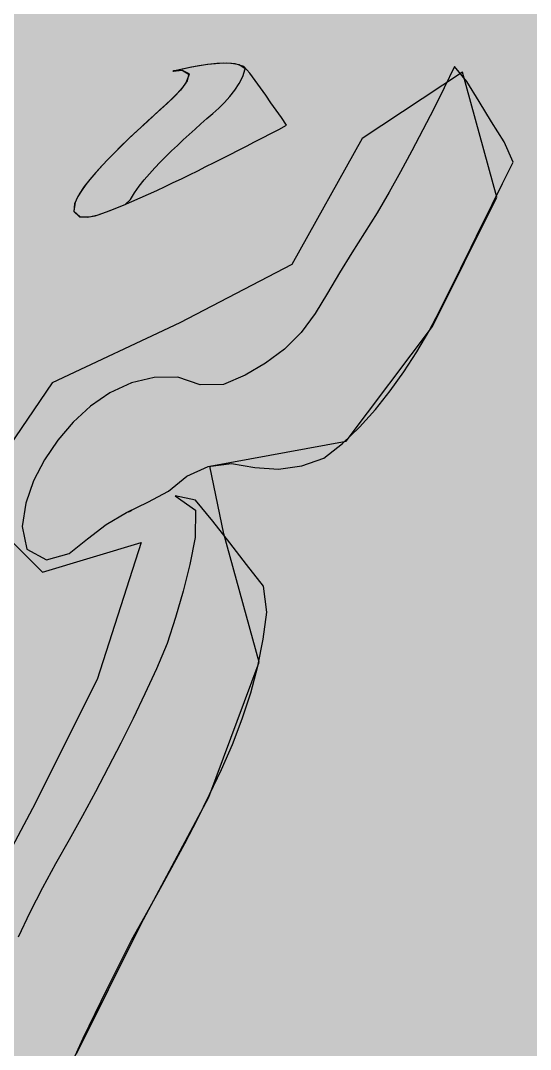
# Model space of a CAD drawing. Extents: x 0 to 1501, y 0 to 1722.
# Drawn here: x 94.07 to 97.58, y 1704.64 to 1711.73 of the extents above; entities that cross this region are included whole.
import ezdxf

# ---------------------------------------------------------------- set-up
doc = ezdxf.new("R2010")
doc.units = 0

msp = doc.modelspace()

# ---------------------------------------------------------------- hatches: boundary and pattern name
at = {"true_color": 0xf8f9fa}
msp.add_hatch(color=256, dxfattribs=at).paths.add_polyline_path([(0, 1722), (1280, 1722), (1280, 1002), (0, 1002)], flags=0)
at = {"true_color": 0xffffff}
for points in [[(0, 1722), (1280, 1722), (1280, 1656), (0, 1656)], [(94.8325, 1708.356), (94.8317, 1708.3556), (94.831, 1708.3552), (94.8302, 1708.3548), (94.8294, 1708.3544), (94.8287, 1708.354), (94.8279, 1708.3537), (94.8271, 1708.3533), (94.8264, 1708.3529), (94.8256, 1708.3525), (94.8248, 1708.3521), (94.8241, 1708.3517), (94.8233, 1708.3513), (94.8225, 1708.3509), (94.8218, 1708.3505), (94.821, 1708.3501), (94.8202, 1708.3497), (94.8195, 1708.3494), (94.8187, 1708.349), (94.8179, 1708.3486), (94.8172, 1708.3482), (94.8164, 1708.3478), (94.8156, 1708.3474), (94.8149, 1708.347), (94.8141, 1708.3466), (94.8134, 1708.3462), (94.8126, 1708.3458), (94.8118, 1708.3454), (94.8111, 1708.3451), (94.8103, 1708.3447), (94.8095, 1708.3443), (94.8088, 1708.3439), (94.808, 1708.3435), (94.8088, 1708.3438), (94.8096, 1708.3441), (94.8104, 1708.3445), (94.8112, 1708.3448), (94.812, 1708.3452), (94.8127, 1708.3455), (94.8135, 1708.3459), (94.8143, 1708.3463), (94.8151, 1708.3467), (94.8159, 1708.347), (94.8166, 1708.3474), (94.8174, 1708.3478), (94.8182, 1708.3482), (94.8189, 1708.3486), (94.8197, 1708.349), (94.8204, 1708.3494), (94.8212, 1708.3498), (94.822, 1708.3502), (94.8227, 1708.3506), (94.8235, 1708.351), (94.8242, 1708.3514), (94.825, 1708.3518), (94.8258, 1708.3522), (94.8265, 1708.3526), (94.8273, 1708.353), (94.828, 1708.3534), (94.8288, 1708.3539), (94.8295, 1708.3543), (94.8303, 1708.3547), (94.831, 1708.3551), (94.8318, 1708.3556), (94.8325, 1708.356)]]:
    msp.add_hatch(color=256, dxfattribs=at).paths.add_polyline_path(points, flags=0)
at = {"true_color": 0x232323}
for points in [[(95.9, 1711.009), (95.8639, 1711.0602), (95.8278, 1711.1114), (95.7917, 1711.1627), (95.7556, 1711.2139), (95.7196, 1711.2651), (95.6835, 1711.3163), (95.6474, 1711.3675), (95.6041, 1711.4125), (95.5446, 1711.4307), (95.4822, 1711.4347), (95.4196, 1711.4323), (95.3572, 1711.4259), (95.2953, 1711.4167), (95.2336, 1711.4054), (95.1724, 1711.3924), (95.118, 1711.3813), (95.1802, 1711.3876), (95.2284, 1711.3573), (95.2061, 1711.2999), (95.1676, 1711.2505), (95.1251, 1711.2046), (95.0801, 1711.1609), (95.0339, 1711.1186), (94.9873, 1711.0767), (94.9407, 1711.0348), (94.8943, 1710.9927), (94.8485, 1710.95), (94.8031, 1710.9068), (94.7582, 1710.8631), (94.714, 1710.8187), (94.6703, 1710.7738), (94.6271, 1710.7284), (94.5848, 1710.6821), (94.5442, 1710.6345), (94.5057, 1710.585), (94.4708, 1710.5331), (94.4426, 1710.4772), (94.4336, 1710.416), (94.4772, 1710.3765), (94.5395, 1710.3765), (94.6005, 1710.3906), (94.6597, 1710.4112), (94.7181, 1710.4337), (94.7761, 1710.4574), (94.8338, 1710.482), (94.8912, 1710.5072), (94.9483, 1710.5329), (95.0052, 1710.5592), (95.0619, 1710.5857), (95.1185, 1710.6126), (95.175, 1710.6398), (95.2313, 1710.6672), (95.2875, 1710.6949), (95.3437, 1710.7227), (95.3997, 1710.7507), (95.4557, 1710.7789), (95.5116, 1710.8072), (95.5674, 1710.8356), (95.6231, 1710.8642), (95.6789, 1710.8929), (95.7345, 1710.9217), (95.7901, 1710.9506), (95.8456, 1710.9797), (95.9, 1711.009)], [(95.3925, 1711.089), (95.4331, 1711.1261), (95.4721, 1711.1648), (95.509, 1711.2055), (95.5431, 1711.2486), (95.5734, 1711.2944), (95.5979, 1711.3436), (95.6138, 1711.3961), (95.5733, 1711.4251), (95.519, 1711.4334), (95.4641, 1711.4345), (95.4092, 1711.4315), (95.3546, 1711.4256), (95.3002, 1711.4175), (95.2461, 1711.4078), (95.1922, 1711.3967), (95.1385, 1711.3854), (95.1791, 1711.3876), (95.226, 1711.3653), (95.214, 1711.3133), (95.1822, 1711.2686), (95.1461, 1711.2271), (95.1077, 1711.1878), (95.0678, 1711.15), (95.0272, 1711.1129), (94.9863, 1711.0762), (94.9454, 1711.0395), (94.9047, 1711.0025), (94.8643, 1710.9652), (94.8243, 1710.9275), (94.7848, 1710.8893), (94.7457, 1710.8507), (94.7069, 1710.8117), (94.6687, 1710.7723), (94.6308, 1710.7324), (94.5936, 1710.6919), (94.5575, 1710.6505), (94.5229, 1710.6078), (94.4904, 1710.5635), (94.4613, 1710.5169), (94.4387, 1710.4669), (94.4336, 1710.4129), (94.4719, 1710.3773), (94.5265, 1710.3746), (94.5804, 1710.385), (94.6327, 1710.4017), (94.6843, 1710.4208), (94.7355, 1710.4408), (94.7863, 1710.4617), (94.8245, 1710.4963), (94.8527, 1710.5434), (94.8845, 1710.5883), (94.9185, 1710.6314), (94.9543, 1710.6732), (94.9913, 1710.7138), (95.0292, 1710.7536), (95.068, 1710.7926), (95.1073, 1710.831), (95.1471, 1710.8689), (95.1873, 1710.9064), (95.2279, 1710.9435), (95.2687, 1710.9803), (95.3097, 1711.0168), (95.351, 1711.0532), (95.3925, 1711.089)], [(95.1325, 1711.3835), (95.132, 1711.3834), (95.1314, 1711.3833), (95.1309, 1711.3832), (95.1303, 1711.3832), (95.1298, 1711.3831), (95.1292, 1711.383), (95.1287, 1711.3829), (95.1281, 1711.3828), (95.1276, 1711.3827), (95.127, 1711.3827), (95.1265, 1711.3826), (95.1259, 1711.3825), (95.1254, 1711.3824), (95.1248, 1711.3823), (95.1243, 1711.3822), (95.1237, 1711.3822), (95.1232, 1711.3821), (95.1226, 1711.382), (95.1221, 1711.3819), (95.1215, 1711.3818), (95.121, 1711.3817), (95.1204, 1711.3816), (95.1199, 1711.3815), (95.1194, 1711.3814), (95.1188, 1711.3813), (95.1183, 1711.3811), (95.1177, 1711.381), (95.1172, 1711.3809), (95.1166, 1711.3808), (95.1161, 1711.3807), (95.1155, 1711.3806), (95.115, 1711.3805), (95.1155, 1711.3806), (95.1161, 1711.3807), (95.1166, 1711.3808), (95.1172, 1711.3809), (95.1177, 1711.381), (95.1183, 1711.3811), (95.1188, 1711.3812), (95.1194, 1711.3812), (95.1199, 1711.3813), (95.1205, 1711.3814), (95.121, 1711.3815), (95.1216, 1711.3816), (95.1221, 1711.3817), (95.1227, 1711.3818), (95.1232, 1711.3819), (95.1237, 1711.382), (95.1243, 1711.3821), (95.1248, 1711.3822), (95.1254, 1711.3823), (95.1259, 1711.3824), (95.1265, 1711.3825), (95.127, 1711.3826), (95.1276, 1711.3827), (95.1281, 1711.3828), (95.1287, 1711.3828), (95.1292, 1711.3829), (95.1298, 1711.383), (95.1303, 1711.3831), (95.1309, 1711.3832), (95.1314, 1711.3833), (95.132, 1711.3834), (95.1325, 1711.3835)]]:
    msp.add_hatch(color=256, dxfattribs=at).paths.add_polyline_path(points, flags=0)
at = {"true_color": 0xa8a9ab}
msp.add_hatch(color=256, dxfattribs=at).paths.add_polyline_path([(102.525, 1668.006), (101.8316, 1668.4875), (100.9954, 1669.0269), (100.1654, 1669.5758), (99.3269, 1670.111), (98.3966, 1670.4035), (97.5153, 1670.194), (96.6496, 1670.6823), (95.8869, 1671.3203), (96.1765, 1671.6041), (96.6439, 1671.8292), (96.0403, 1672.6193), (95.3755, 1673.3595), (94.702, 1674.0918), (94.1028, 1674.8857), (93.5932, 1675.7168), (93.1817, 1676.6224), (92.9474, 1677.5828), (93.6149, 1678.2309), (94.5271, 1677.8775), (95.5008, 1677.6891), (96.3339, 1678.1235), (96.3848, 1679.0995), (96.0008, 1680.0124), (95.3735, 1680.7812), (94.4999, 1681.2164), (93.6181, 1680.808), (92.6438, 1680.8755), (92.0425, 1681.6252), (91.7746, 1682.5815), (91.7389, 1683.5735), (91.8853, 1684.5478), (91.9267, 1685.5187), (91.871, 1686.5123), (91.7987, 1687.5047), (91.6739, 1688.4916), (91.4256, 1689.4532), (90.747, 1690.1053), (89.8964, 1689.632), (89.1855, 1690.074), (89.1072, 1691.0569), (89.401, 1691.9872), (90.3229, 1691.935), (91.2193, 1692.0093), (91.6678, 1692.8803), (91.7877, 1693.8673), (91.805, 1694.8619), (91.7468, 1695.855), (92.183, 1696.3715), (92.1668, 1697.282), (92.1771, 1698.2752), (92.4523, 1699.2279), (92.8962, 1700.0855), (93.7602, 1700.4598), (94.7396, 1700.3645), (95.4441, 1701.0371), (95.7076, 1701.9819), (95.4287, 1702.9152), (94.5914, 1703.3711), (94.1305, 1703.6717), (94.4515, 1704.6107), (94.8942, 1705.5015), (95.3633, 1706.3789), (95.7102, 1707.3087), (95.4669, 1708.1932), (95.3705, 1708.6603), (96.309, 1708.8308), (96.9046, 1709.6226), (97.348, 1710.5133), (97.111, 1711.3732), (96.4194, 1710.9164), (95.9349, 1710.0483), (95.1634, 1709.647), (94.2842, 1709.233), (93.7274, 1708.4179), (94.2172, 1707.9284), (94.8975, 1708.1349), (94.595, 1707.1893), (94.1482, 1706.3007), (93.6802, 1705.4228), (93.5233, 1704.8196), (93.1678, 1703.939), (93.4442, 1703.054), (94.3963, 1703.1531), (94.8183, 1702.397), (94.5567, 1701.4522), (93.6953, 1701.0653), (92.7174, 1701.1557), (91.9679, 1700.5203), (91.4887, 1699.6527), (91.2314, 1698.6929), (91.1648, 1697.7023), (91.265, 1696.7127), (91.3915, 1695.9863), (91.4122, 1695.0035), (91.4391, 1694.0089), (91.3321, 1693.0218), (90.7495, 1692.3115), (89.8313, 1692.6536), (89.0275, 1692.155), (88.81, 1691.1901), (88.8299, 1690.1965), (89.2481, 1689.3073), (90.1247, 1689.1971), (90.9592, 1689.5628), (91.2892, 1688.6373), (91.4174, 1687.6507), (91.5051, 1686.6596), (91.5493, 1685.6656), (91.7951, 1684.8022), (91.3892, 1683.9992), (91.3737, 1683.0087), (91.5636, 1682.0331), (91.917, 1681.105), (92.6403, 1680.4532), (93.6086, 1680.287), (94.4797, 1680.7147), (95.3214, 1680.3313), (95.8391, 1679.4881), (95.9704, 1678.5175), (95.1645, 1678.1264), (94.2209, 1678.432), (93.275, 1678.6595), (92.5977, 1677.9971), (92.6924, 1677.0205), (93.0792, 1676.1043), (93.6401, 1675.3283), (94.0163, 1674.5563), (94.669, 1673.806), (95.3282, 1673.0607), (95.9766, 1672.3058), (96.1733, 1671.8482), (95.2391, 1671.9487), (95.7746, 1671.1595), (96.5739, 1670.5684), (97.437, 1670.0745), (98.3865, 1669.8473), (99.2294, 1669.9558), (100.0475, 1669.3894), (100.8896, 1668.8594), (101.7382, 1668.3398), (102.2006, 1667.6019), (103.0922, 1667.1855), (104.0649, 1667.0111), (105.0548, 1666.9786), (105.2, 1666.8423), (104.2136, 1666.9042), (105.1426, 1666.6305), (106.1286, 1666.4974), (106.0231, 1666.5263), (105.0451, 1666.7089), (105.2892, 1666.7493), (105.9214, 1666.8748), (104.9556, 1667.1047), (103.9633, 1667.1553), (102.9943, 1667.3112), (102.5251, 1668.0062)], flags=0)
at = {"true_color": 0x9fa2a3}
for points in [[(95.6145, 1709.2865), (95.4652, 1709.2221), (95.3045, 1709.22), (95.1502, 1709.2719), (94.9882, 1709.2707), (94.83, 1709.2328), (94.6819, 1709.1656), (94.5477, 1709.0735), (94.4287, 1708.9624), (94.3237, 1708.8379), (94.2317, 1708.7036), (94.1566, 1708.5591), (94.1023, 1708.4057), (94.0771, 1708.2451), (94.1089, 1708.0874), (94.2456, 1708.0151), (94.4018, 1708.0575), (94.5283, 1708.1585), (94.6572, 1708.258), (94.7971, 1708.3412), (94.9443, 1708.4108), (95.0858, 1708.4867), (95.2114, 1708.5899), (95.359, 1708.6574), (95.52, 1708.6775), (95.6806, 1708.6515), (95.8428, 1708.6399), (96.0041, 1708.6612), (96.1573, 1708.7155), (96.2854, 1708.8155), (96.4025, 1708.9287), (96.5113, 1709.0499), (96.6127, 1709.1774), (96.7074, 1709.31), (96.796, 1709.4467), (96.8787, 1709.587), (96.9553, 1709.7308), (97.0271, 1709.8771), (97.0992, 1710.0232), (97.1714, 1710.1692), (97.2436, 1710.3153), (97.3158, 1710.4614), (97.3879, 1710.6074), (97.4601, 1710.7535), (97.3982, 1710.8932), (97.3125, 1711.0318), (97.2269, 1711.1703), (97.1412, 1711.3089), (97.0575, 1711.4125), (96.9864, 1711.2658), (96.9136, 1711.1201), (96.8392, 1710.9752), (96.7631, 1710.8311), (96.6852, 1710.688), (96.6053, 1710.546), (96.5228, 1710.4055), (96.4373, 1710.2668), (96.349, 1710.1299), (96.2635, 1709.9913), (96.1806, 1709.851), (96.0964, 1709.7115), (96.001, 1709.5796), (95.8855, 1709.465), (95.7537, 1709.3694), (95.6145, 1709.2865)], [(93.547, 1703.991), (93.5235, 1703.8035), (93.5286, 1703.6147), (93.575, 1703.432), (93.6849, 1703.2803), (93.8551, 1703.2026), (94.0435, 1703.1976), (94.0799, 1703.2775), (94.0935, 1703.466), (94.1228, 1703.6528), (94.1633, 1703.8376), (94.2136, 1704.0199), (94.2733, 1704.1993), (94.343, 1704.3751), (94.4192, 1704.5482), (94.4987, 1704.7198), (94.5802, 1704.8904), (94.6633, 1705.0604), (94.7476, 1705.2296), (94.8331, 1705.3984), (94.9257, 1705.5632), (95.0181, 1705.7282), (95.1088, 1705.8942), (95.1978, 1706.0611), (95.2847, 1706.229), (95.3691, 1706.3983), (95.4501, 1706.5692), (95.5262, 1706.7423), (95.5945, 1706.9187), (95.6526, 1707.0986), (95.7005, 1707.2816), (95.7376, 1707.467), (95.7626, 1707.6544), (95.7409, 1707.8329), (95.6244, 1707.9818), (95.5079, 1708.1308), (95.3919, 1708.2802), (95.2718, 1708.4259), (95.1313, 1708.456), (95.2725, 1708.3568), (95.2688, 1708.1686), (95.2339, 1707.9827), (95.1878, 1707.7993), (95.135, 1707.6177), (95.0773, 1707.4376), (95.0038, 1707.2635), (94.9239, 1707.092), (94.8416, 1706.9218), (94.7572, 1706.7525), (94.6709, 1706.5842), (94.5828, 1706.4169), (94.4929, 1706.2505), (94.4014, 1706.085), (94.3082, 1705.9204), (94.217, 1705.7547), (94.1312, 1705.5862), (94.0503, 1705.4152), (93.9738, 1705.2423), (93.9016, 1705.0675), (93.8332, 1704.8911), (93.7685, 1704.7134), (93.7073, 1704.5345), (93.6497, 1704.3543), (93.5958, 1704.1731), (93.547, 1703.991)]]:
    msp.add_hatch(color=256, dxfattribs=at).paths.add_polyline_path(points, flags=0)

# ---------------------------------------------------------------- linework, layer by layer
at = {"true_color": 0x232323}
for points in [[(95.9, 1711.009), (95.8639, 1711.0602), (95.8278, 1711.1114), (95.7917, 1711.1627), (95.7556, 1711.2139), (95.7196, 1711.2651), (95.6835, 1711.3163), (95.6474, 1711.3675), (95.6041, 1711.4125), (95.5446, 1711.4307), (95.4822, 1711.4347), (95.4196, 1711.4323), (95.3572, 1711.4259), (95.2953, 1711.4167), (95.2336, 1711.4054), (95.1724, 1711.3924), (95.118, 1711.3813), (95.1802, 1711.3876), (95.2284, 1711.3573), (95.2061, 1711.2999), (95.1676, 1711.2505), (95.1251, 1711.2046), (95.0801, 1711.1609), (95.0339, 1711.1186), (94.9873, 1711.0767), (94.9407, 1711.0348), (94.8943, 1710.9927), (94.8485, 1710.95), (94.8031, 1710.9068), (94.7582, 1710.8631), (94.714, 1710.8187), (94.6703, 1710.7738), (94.6271, 1710.7284), (94.5848, 1710.6821), (94.5442, 1710.6345), (94.5057, 1710.585), (94.4708, 1710.5331), (94.4426, 1710.4772), (94.4336, 1710.416), (94.4772, 1710.3765), (94.5395, 1710.3765), (94.6005, 1710.3906), (94.6597, 1710.4112), (94.7181, 1710.4337), (94.7761, 1710.4574), (94.8338, 1710.482), (94.8912, 1710.5072), (94.9483, 1710.5329), (95.0052, 1710.5592), (95.0619, 1710.5857), (95.1185, 1710.6126), (95.175, 1710.6398), (95.2313, 1710.6672), (95.2875, 1710.6949), (95.3437, 1710.7227), (95.3997, 1710.7507), (95.4557, 1710.7789), (95.5116, 1710.8072), (95.5674, 1710.8356), (95.6231, 1710.8642), (95.6789, 1710.8929), (95.7345, 1710.9217), (95.7901, 1710.9506), (95.8456, 1710.9797), (95.9, 1711.009)], [(95.3925, 1711.089), (95.4331, 1711.1261), (95.4721, 1711.1648), (95.509, 1711.2055), (95.5431, 1711.2486), (95.5734, 1711.2944), (95.5979, 1711.3436), (95.6138, 1711.3961), (95.5733, 1711.4251), (95.519, 1711.4334), (95.4641, 1711.4345), (95.4092, 1711.4315), (95.3546, 1711.4256), (95.3002, 1711.4175), (95.2461, 1711.4078), (95.1922, 1711.3967), (95.1385, 1711.3854), (95.1791, 1711.3876), (95.226, 1711.3653), (95.214, 1711.3133), (95.1822, 1711.2686), (95.1461, 1711.2271), (95.1077, 1711.1878), (95.0678, 1711.15), (95.0272, 1711.1129), (94.9863, 1711.0762), (94.9454, 1711.0395), (94.9047, 1711.0025), (94.8643, 1710.9652), (94.8243, 1710.9275), (94.7848, 1710.8893), (94.7457, 1710.8507), (94.7069, 1710.8117), (94.6687, 1710.7723), (94.6308, 1710.7324), (94.5936, 1710.6919), (94.5575, 1710.6505), (94.5229, 1710.6078), (94.4904, 1710.5635), (94.4613, 1710.5169), (94.4387, 1710.4669), (94.4336, 1710.4129), (94.4719, 1710.3773), (94.5265, 1710.3746), (94.5804, 1710.385), (94.6327, 1710.4017), (94.6843, 1710.4208), (94.7355, 1710.4408), (94.7863, 1710.4617), (94.8245, 1710.4963), (94.8527, 1710.5434), (94.8845, 1710.5883), (94.9185, 1710.6314), (94.9543, 1710.6732), (94.9913, 1710.7138), (95.0292, 1710.7536), (95.068, 1710.7926), (95.1073, 1710.831), (95.1471, 1710.8689), (95.1873, 1710.9064), (95.2279, 1710.9435), (95.2687, 1710.9803), (95.3097, 1711.0168), (95.351, 1711.0532), (95.3925, 1711.089)], [(95.1325, 1711.3835), (95.132, 1711.3834), (95.1314, 1711.3833), (95.1309, 1711.3832), (95.1303, 1711.3832), (95.1298, 1711.3831), (95.1292, 1711.383), (95.1287, 1711.3829), (95.1281, 1711.3828), (95.1276, 1711.3827), (95.127, 1711.3827), (95.1265, 1711.3826), (95.1259, 1711.3825), (95.1254, 1711.3824), (95.1248, 1711.3823), (95.1243, 1711.3822), (95.1237, 1711.3822), (95.1232, 1711.3821), (95.1226, 1711.382), (95.1221, 1711.3819), (95.1215, 1711.3818), (95.121, 1711.3817), (95.1204, 1711.3816), (95.1199, 1711.3815), (95.1194, 1711.3814), (95.1188, 1711.3813), (95.1183, 1711.3811), (95.1177, 1711.381), (95.1172, 1711.3809), (95.1166, 1711.3808), (95.1161, 1711.3807), (95.1155, 1711.3806), (95.115, 1711.3805), (95.1155, 1711.3806), (95.1161, 1711.3807), (95.1166, 1711.3808), (95.1172, 1711.3809), (95.1177, 1711.381), (95.1183, 1711.3811), (95.1188, 1711.3812), (95.1194, 1711.3812), (95.1199, 1711.3813), (95.1205, 1711.3814), (95.121, 1711.3815), (95.1216, 1711.3816), (95.1221, 1711.3817), (95.1227, 1711.3818), (95.1232, 1711.3819), (95.1237, 1711.382), (95.1243, 1711.3821), (95.1248, 1711.3822), (95.1254, 1711.3823), (95.1259, 1711.3824), (95.1265, 1711.3825), (95.127, 1711.3826), (95.1276, 1711.3827), (95.1281, 1711.3828), (95.1287, 1711.3828), (95.1292, 1711.3829), (95.1298, 1711.383), (95.1303, 1711.3831), (95.1309, 1711.3832), (95.1314, 1711.3833), (95.132, 1711.3834), (95.1325, 1711.3835)]]:
    msp.add_lwpolyline(points, close=True, dxfattribs=at)
at = {"true_color": 0xa8a9ab}
msp.add_lwpolyline([(94.4515, 1704.6107), (94.8942, 1705.5015), (95.3633, 1706.3789), (95.7102, 1707.3087), (95.4669, 1708.1932), (95.3705, 1708.6603), (96.309, 1708.8308), (96.9046, 1709.6226), (97.348, 1710.5133), (97.111, 1711.3732), (96.4194, 1710.9164), (95.9349, 1710.0483), (95.1634, 1709.647), (94.2842, 1709.233), (93.7274, 1708.4179), (94.2172, 1707.9284), (94.8975, 1708.1349), (94.595, 1707.1893), (94.1482, 1706.3007), (93.6802, 1705.4228), (93.5233, 1704.8196), (93.1678, 1703.939)], dxfattribs=at)
at = {"true_color": 0x9fa2a3}
msp.add_lwpolyline([(95.6145, 1709.2865), (95.4652, 1709.2221), (95.3045, 1709.22), (95.1502, 1709.2719), (94.9882, 1709.2707), (94.83, 1709.2328), (94.6819, 1709.1656), (94.5477, 1709.0735), (94.4287, 1708.9624), (94.3237, 1708.8379), (94.2317, 1708.7036), (94.1566, 1708.5591), (94.1023, 1708.4057), (94.0771, 1708.2451), (94.1089, 1708.0874), (94.2456, 1708.0151), (94.4018, 1708.0575), (94.5283, 1708.1585), (94.6572, 1708.258), (94.7971, 1708.3412), (94.9443, 1708.4108), (95.0858, 1708.4867), (95.2114, 1708.5899), (95.359, 1708.6574), (95.52, 1708.6775), (95.6806, 1708.6515), (95.8428, 1708.6399), (96.0041, 1708.6612), (96.1573, 1708.7155), (96.2854, 1708.8155), (96.4025, 1708.9287), (96.5113, 1709.0499), (96.6127, 1709.1774), (96.7074, 1709.31), (96.796, 1709.4467), (96.8787, 1709.587), (96.9553, 1709.7308), (97.0271, 1709.8771), (97.0992, 1710.0232), (97.1714, 1710.1692), (97.2436, 1710.3153), (97.3158, 1710.4614), (97.3879, 1710.6074), (97.4601, 1710.7535), (97.3982, 1710.8932), (97.3125, 1711.0318), (97.2269, 1711.1703), (97.1412, 1711.3089), (97.0575, 1711.4125), (96.9864, 1711.2658), (96.9136, 1711.1201), (96.8392, 1710.9752), (96.7631, 1710.8311), (96.6852, 1710.688), (96.6053, 1710.546), (96.5228, 1710.4055), (96.4373, 1710.2668), (96.349, 1710.1299), (96.2635, 1709.9913), (96.1806, 1709.851), (96.0964, 1709.7115), (96.001, 1709.5796), (95.8855, 1709.465), (95.7537, 1709.3694), (95.6145, 1709.2865)], close=True, dxfattribs=at)
msp.add_lwpolyline([(94.4192, 1704.5482), (94.4987, 1704.7198), (94.5802, 1704.8904), (94.6633, 1705.0604), (94.7476, 1705.2296), (94.8331, 1705.3984), (94.9257, 1705.5632), (95.0181, 1705.7282), (95.1088, 1705.8942), (95.1978, 1706.0611), (95.2847, 1706.229), (95.3691, 1706.3983), (95.4501, 1706.5692), (95.5262, 1706.7423), (95.5945, 1706.9187), (95.6526, 1707.0986), (95.7005, 1707.2816), (95.7376, 1707.467), (95.7626, 1707.6544), (95.7409, 1707.8329), (95.6244, 1707.9818), (95.5079, 1708.1308), (95.3919, 1708.2802), (95.2718, 1708.4259), (95.1313, 1708.456), (95.2725, 1708.3568), (95.2688, 1708.1686), (95.2339, 1707.9827), (95.1878, 1707.7993), (95.135, 1707.6177), (95.0773, 1707.4376), (95.0038, 1707.2635), (94.9239, 1707.092), (94.8416, 1706.9218), (94.7572, 1706.7525), (94.6709, 1706.5842), (94.5828, 1706.4169), (94.4929, 1706.2505), (94.4014, 1706.085), (94.3082, 1705.9204), (94.217, 1705.7547), (94.1312, 1705.5862), (94.0503, 1705.4152)], dxfattribs=at)
at = {"true_color": 0xffffff}
msp.add_lwpolyline([(94.8325, 1708.356), (94.8317, 1708.3556), (94.831, 1708.3552), (94.8302, 1708.3548), (94.8294, 1708.3544), (94.8287, 1708.354), (94.8279, 1708.3537), (94.8271, 1708.3533), (94.8264, 1708.3529), (94.8256, 1708.3525), (94.8248, 1708.3521), (94.8241, 1708.3517), (94.8233, 1708.3513), (94.8225, 1708.3509), (94.8218, 1708.3505), (94.821, 1708.3501), (94.8202, 1708.3497), (94.8195, 1708.3494), (94.8187, 1708.349), (94.8179, 1708.3486), (94.8172, 1708.3482), (94.8164, 1708.3478), (94.8156, 1708.3474), (94.8149, 1708.347), (94.8141, 1708.3466), (94.8134, 1708.3462), (94.8126, 1708.3458), (94.8118, 1708.3454), (94.8111, 1708.3451), (94.8103, 1708.3447), (94.8095, 1708.3443), (94.8088, 1708.3439), (94.808, 1708.3435), (94.8088, 1708.3438), (94.8096, 1708.3441), (94.8104, 1708.3445), (94.8112, 1708.3448), (94.812, 1708.3452), (94.8127, 1708.3455), (94.8135, 1708.3459), (94.8143, 1708.3463), (94.8151, 1708.3467), (94.8159, 1708.347), (94.8166, 1708.3474), (94.8174, 1708.3478), (94.8182, 1708.3482), (94.8189, 1708.3486), (94.8197, 1708.349), (94.8204, 1708.3494), (94.8212, 1708.3498), (94.822, 1708.3502), (94.8227, 1708.3506), (94.8235, 1708.351), (94.8242, 1708.3514), (94.825, 1708.3518), (94.8258, 1708.3522), (94.8265, 1708.3526), (94.8273, 1708.353), (94.828, 1708.3534), (94.8288, 1708.3539), (94.8295, 1708.3543), (94.8303, 1708.3547), (94.831, 1708.3551), (94.8318, 1708.3556), (94.8325, 1708.356)], close=True, dxfattribs=at)

doc.saveas('drawing.dxf')
